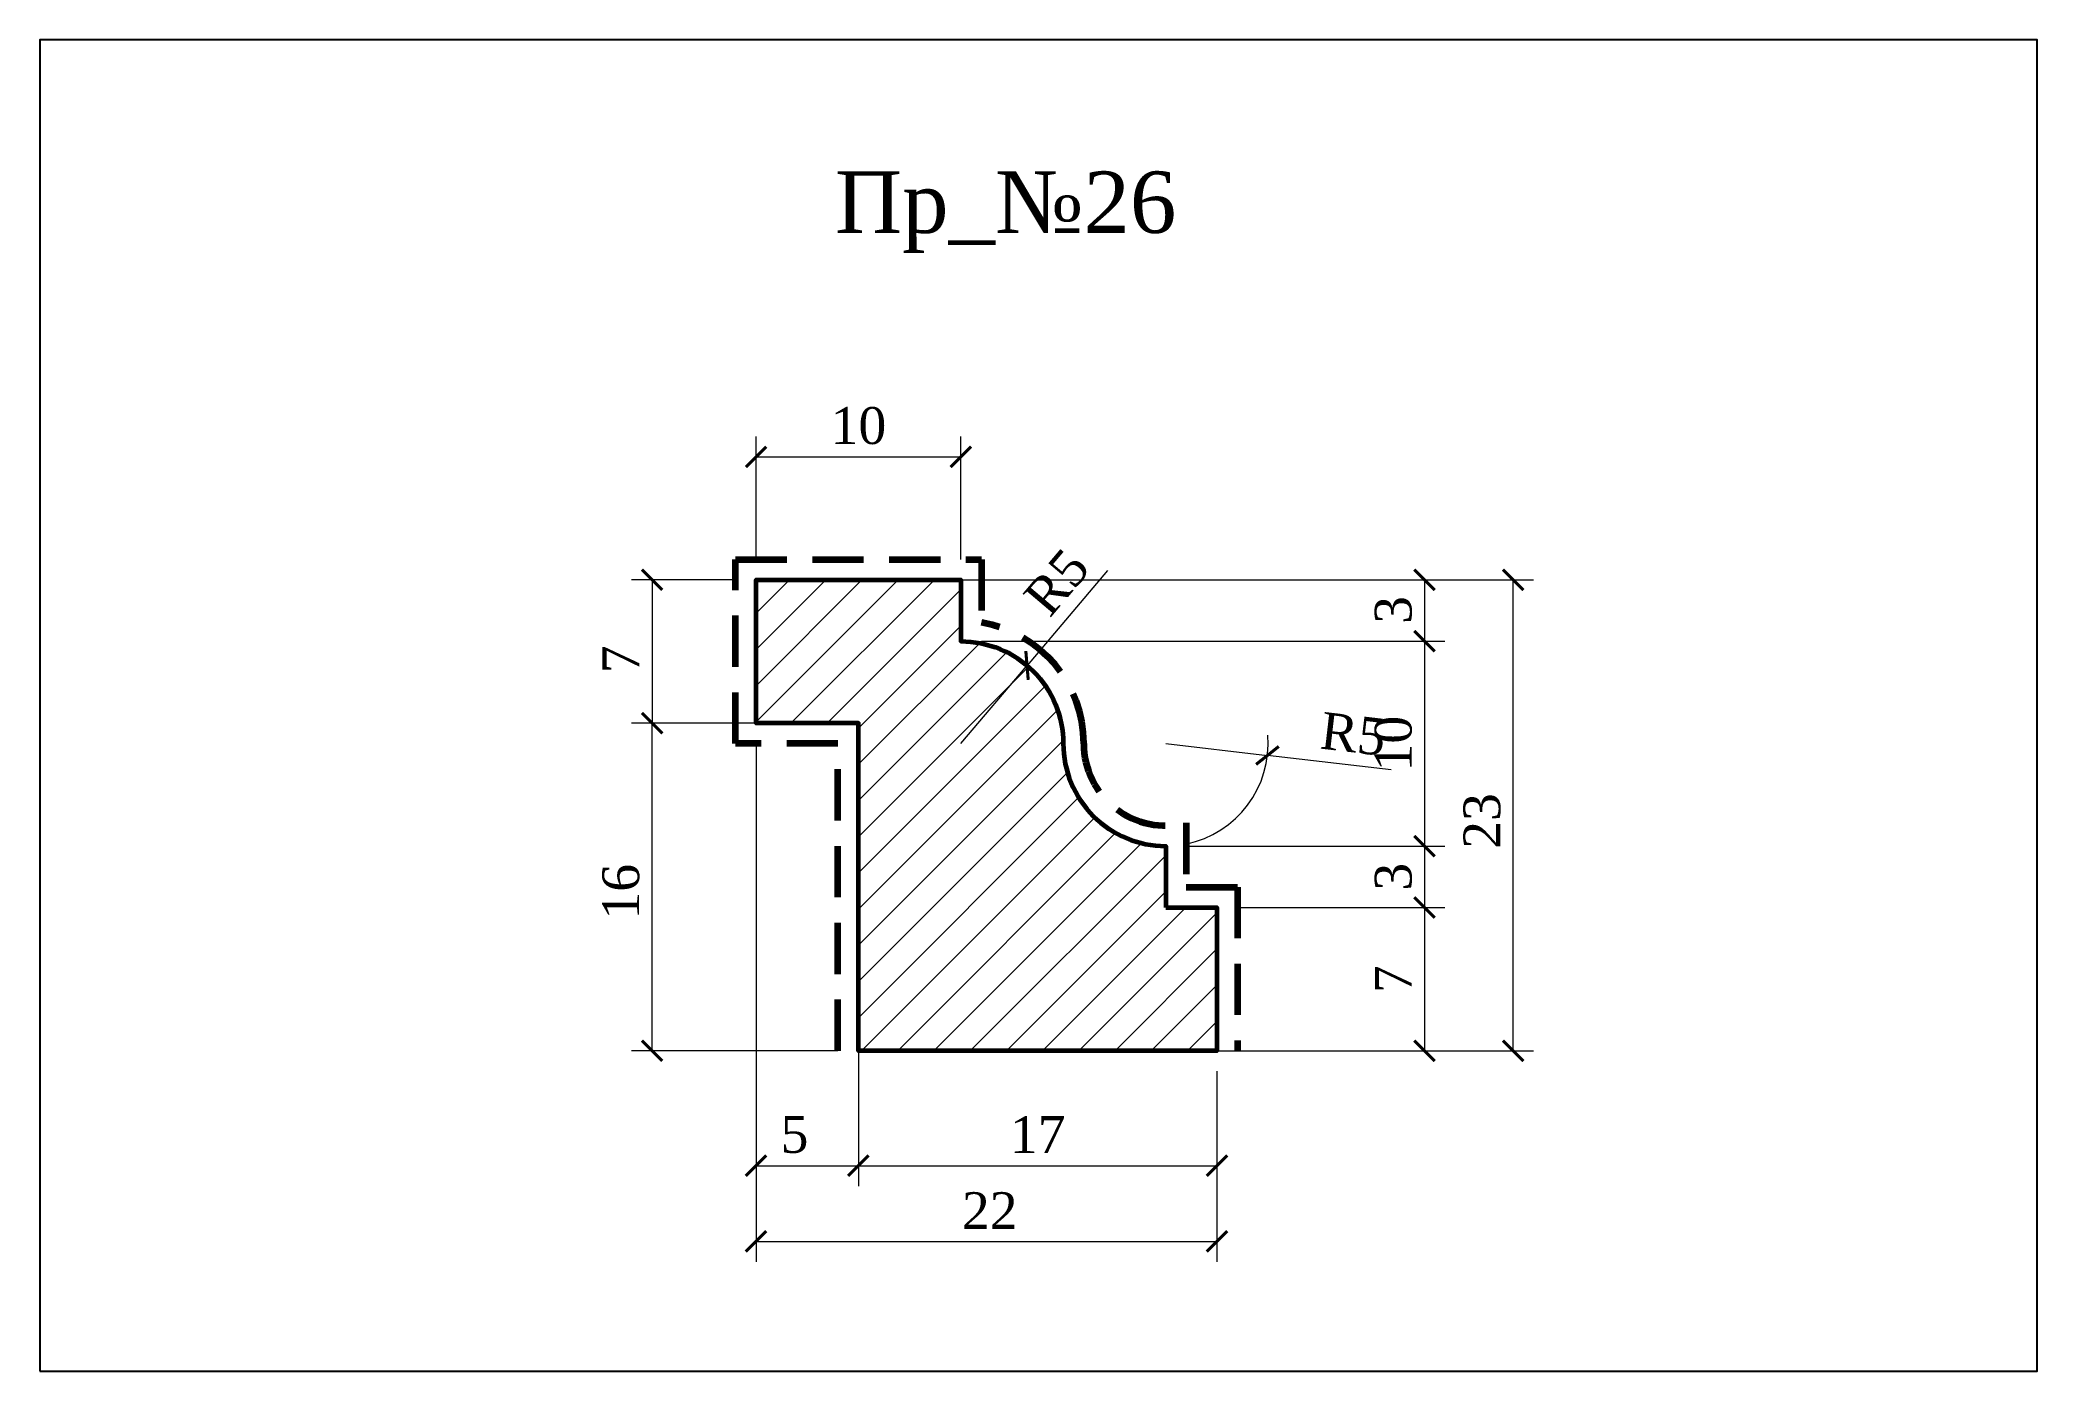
# Model space of a CAD drawing. Header units: millimetres. Extents: x 303506.7 to 303604.2, y -92741.1 to -92676.1.
import ezdxf

# ---------------------------------------------------------------- set-up
doc = ezdxf.new("R2010")
doc.units = ezdxf.units.MM
doc.header["$MEASUREMENT"] = 0
doc.linetypes.add('HIDDEN', pattern=[0.375, 0.25, -0.125])
doc.layers.add('Outside panel', color=7, linetype='Continuous', lineweight=18, true_color=0x7f5e57)
doc.layers.add('линия 15', color=7, linetype='Continuous', lineweight=15)
doc.layers.add('линия 50', color=1, linetype='Continuous', lineweight=211)
doc.layers.add('Слой1', color=7, linetype='Continuous')
doc.styles.add('ELECT', font='times.ttf')
doc.styles.get("Standard").update_dxf_attribs({"font": 'times.ttf'})
doc.dimstyles.new('M_1', dxfattribs={"dimtxt": 1.8, "dimasz": 1, "dimexe": 1, "dimexo": 1, "dimgap": 0.6, "dimtad": 1, "dimdec": 0, "dimdsep": 46, "dimtxsty": 'Standard', "dimblk": 'ARCHTICK', "dimcen": -5, "dimclrd": 7, "dimclre": 7, "dimclrt": 7, "dimadec": 0, "dimazin": 0, "dimtfac": 1, "dimtdec": 0, "dimtmove": 0, "dimatfit": 3, "dimfxl": 1, "dimtolj": 1, "dimtzin": 0, "dimlwd": 5, "dimlwe": 5, "dimarcsym": 0})

# ---------------------------------------------------------------- blocks, each defined once
blk = doc.blocks.new('_ArchTick')
at = {"color": 0, "linetype": 'ByBlock', "const_width": 0.15}
blk.add_lwpolyline([(-0.5, -0.5), (0.5, 0.5)], dxfattribs=at)
blk = doc.blocks.new('*D13')
at = {"layer": 'Defpoints', "color": 0, "ltscale": 1000, "transparency": 16777216}
for p in [(303541.68, -92702.414), (303578.644, -92702.414), (303546.68, -92725.414)]:
    blk.add_point(p, dxfattribs=at)
at = {"layer": 'линия 15', "color": 7, "lineweight": 5, "ltscale": 1000, "transparency": 16777216}
for p, q in [((303542.68, -92702.414), (303579.644, -92702.414)), ((303578.644, -92725.414), (303578.644, -92702.414)), ((303547.68, -92725.414), (303579.644, -92725.414))]:
    blk.add_line(p, q, dxfattribs=at)
for p, rotation in [((303578.644, -92702.414), 90), ((303578.644, -92725.414), 270)]:
    blk.add_blockref('_ArchTick', p, dxfattribs=dict(at, rotation=rotation))
at = {"layer": 'линия 15', "color": 7, "ltscale": 1000, "transparency": 16777216, "insert": (303577.128, -92714.191), "char_height": 1.8, "attachment_point": 5, "rotation": 90}
blk.add_mtext('\\A1;23', dxfattribs=at)
blk = doc.blocks.new('*D12')
at = {"layer": 'Defpoints', "color": 0, "ltscale": 1000, "transparency": 16777216}
for p in [(303541.68, -92709.414), (303564.18, -92725.414), (303564.18, -92734.717)]:
    blk.add_point(p, dxfattribs=at)
at = {"layer": 'линия 15', "color": 7, "lineweight": 5, "ltscale": 1000, "transparency": 16777216}
for p, q in [((303541.68, -92710.414), (303541.68, -92735.717)), ((303564.18, -92726.414), (303564.18, -92735.717)), ((303541.68, -92734.717), (303564.18, -92734.717))]:
    blk.add_line(p, q, dxfattribs=at)
at = {"layer": 'линия 15', "color": 7, "lineweight": 5, "ltscale": 1000, "transparency": 16777216, "rotation": 180}
blk.add_blockref('_ArchTick', (303541.68, -92734.717), dxfattribs=at)
at = {"layer": 'линия 15', "color": 7, "lineweight": 5, "ltscale": 1000, "transparency": 16777216}
blk.add_blockref('_ArchTick', (303564.18, -92734.717), dxfattribs=at)
at = {"layer": 'линия 15', "color": 7, "ltscale": 1000, "transparency": 16777216, "insert": (303553.089, -92733.217), "char_height": 1.8, "attachment_point": 5}
blk.add_mtext('\\A1;22', dxfattribs=at)
blk = doc.blocks.new('*D11')
at = {"layer": 'Defpoints', "color": 0, "ltscale": 1000, "transparency": 16777216}
for p in [(303536.602, -92709.414), (303546.68, -92709.414), (303546.68, -92725.414)]:
    blk.add_point(p, dxfattribs=at)
at = {"layer": 'линия 15', "color": 7, "lineweight": 5, "ltscale": 1000, "transparency": 16777216}
for p, q in [((303545.68, -92709.414), (303535.602, -92709.414)), ((303536.602, -92725.414), (303536.602, -92709.414)), ((303545.68, -92725.414), (303535.602, -92725.414))]:
    blk.add_line(p, q, dxfattribs=at)
for p, rotation in [((303536.602, -92709.414), 90), ((303536.602, -92725.414), 270)]:
    blk.add_blockref('_ArchTick', p, dxfattribs=dict(at, rotation=rotation))
at = {"layer": 'линия 15', "color": 7, "ltscale": 1000, "transparency": 16777216, "insert": (303535.087, -92717.644), "char_height": 1.8, "attachment_point": 5, "rotation": 90}
blk.add_mtext('\\A1;16', dxfattribs=at)
blk = doc.blocks.new('*D10')
at = {"layer": 'Defpoints', "color": 0, "ltscale": 1000, "transparency": 16777216}
for p in [(303546.68, -92709.414), (303564.18, -92725.414), (303564.18, -92731.022)]:
    blk.add_point(p, dxfattribs=at)
at = {"layer": 'линия 15', "color": 7, "lineweight": 5, "ltscale": 1000, "transparency": 16777216}
for p, q in [((303546.68, -92710.414), (303546.68, -92732.022)), ((303564.18, -92726.414), (303564.18, -92732.022)), ((303546.68, -92731.022), (303564.18, -92731.022))]:
    blk.add_line(p, q, dxfattribs=at)
at = {"layer": 'линия 15', "color": 7, "lineweight": 5, "ltscale": 1000, "transparency": 16777216, "rotation": 180}
blk.add_blockref('_ArchTick', (303546.68, -92731.022), dxfattribs=at)
at = {"layer": 'линия 15', "color": 7, "lineweight": 5, "ltscale": 1000, "transparency": 16777216}
blk.add_blockref('_ArchTick', (303564.18, -92731.022), dxfattribs=at)
at = {"layer": 'линия 15', "color": 7, "ltscale": 1000, "transparency": 16777216, "insert": (303555.43, -92729.504), "char_height": 1.8, "attachment_point": 5}
blk.add_mtext('\\A1;17', dxfattribs=at)
blk = doc.blocks.new('*D9')
at = {"layer": 'Defpoints', "color": 0, "ltscale": 1000, "transparency": 16777216}
for p in [(303541.68, -92709.414), (303546.68, -92709.414), (303546.68, -92731.022)]:
    blk.add_point(p, dxfattribs=at)
at = {"layer": 'линия 15', "color": 7, "lineweight": 5, "ltscale": 1000, "transparency": 16777216}
for p, q in [((303541.68, -92710.414), (303541.68, -92732.022)), ((303546.68, -92710.414), (303546.68, -92732.022)), ((303541.68, -92731.022), (303546.68, -92731.022))]:
    blk.add_line(p, q, dxfattribs=at)
at = {"layer": 'линия 15', "color": 7, "lineweight": 5, "ltscale": 1000, "transparency": 16777216, "rotation": 180}
blk.add_blockref('_ArchTick', (303541.68, -92731.022), dxfattribs=at)
at = {"layer": 'линия 15', "color": 7, "lineweight": 5, "ltscale": 1000, "transparency": 16777216}
blk.add_blockref('_ArchTick', (303546.68, -92731.022), dxfattribs=at)
at = {"layer": 'линия 15', "color": 7, "ltscale": 1000, "transparency": 16777216, "insert": (303543.559, -92729.507), "char_height": 1.8, "attachment_point": 5}
blk.add_mtext('\\A1;5', dxfattribs=at)
blk = doc.blocks.new('*D8')
at = {"layer": 'Defpoints', "color": 0, "ltscale": 1000, "transparency": 16777216}
for p in [(303551.68, -92696.41), (303541.68, -92702.414), (303551.68, -92702.414)]:
    blk.add_point(p, dxfattribs=at)
at = {"layer": 'линия 15', "color": 7, "lineweight": 5, "ltscale": 1000, "transparency": 16777216}
for p, q in [((303541.68, -92701.414), (303541.68, -92695.41)), ((303551.68, -92701.414), (303551.68, -92695.41)), ((303541.68, -92696.41), (303551.68, -92696.41))]:
    blk.add_line(p, q, dxfattribs=at)
at = {"layer": 'линия 15', "color": 7, "lineweight": 5, "ltscale": 1000, "transparency": 16777216, "rotation": 180}
blk.add_blockref('_ArchTick', (303541.68, -92696.41), dxfattribs=at)
at = {"layer": 'линия 15', "color": 7, "lineweight": 5, "ltscale": 1000, "transparency": 16777216}
blk.add_blockref('_ArchTick', (303551.68, -92696.41), dxfattribs=at)
at = {"layer": 'линия 15', "color": 7, "ltscale": 1000, "transparency": 16777216, "insert": (303546.68, -92694.895), "char_height": 1.8, "attachment_point": 5}
blk.add_mtext('\\A1;10', dxfattribs=at)
blk = doc.blocks.new('*D7')
at = {"layer": 'Defpoints', "color": 0, "ltscale": 1000, "transparency": 16777216}
for p in [(303541.68, -92702.414), (303536.602, -92709.414), (303541.68, -92709.414)]:
    blk.add_point(p, dxfattribs=at)
at = {"layer": 'линия 15', "color": 7, "lineweight": 5, "ltscale": 1000, "transparency": 16777216}
for p, q in [((303540.68, -92702.414), (303535.602, -92702.414)), ((303536.602, -92702.414), (303536.602, -92709.414)), ((303540.68, -92709.414), (303535.602, -92709.414))]:
    blk.add_line(p, q, dxfattribs=at)
for p, rotation in [((303536.602, -92702.414), 90), ((303536.602, -92709.414), 270)]:
    blk.add_blockref('_ArchTick', p, dxfattribs=dict(at, rotation=rotation))
at = {"layer": 'линия 15', "color": 7, "ltscale": 1000, "transparency": 16777216, "insert": (303535.084, -92706.294), "char_height": 1.8, "attachment_point": 5, "rotation": 90}
blk.add_mtext('\\A1;7', dxfattribs=at)
blk = doc.blocks.new('*D6')
at = {"layer": 'Defpoints', "color": 0, "ltscale": 1000, "transparency": 16777216}
for p in [(303564.18, -92718.414), (303564.18, -92725.414), (303574.314, -92725.414)]:
    blk.add_point(p, dxfattribs=at)
at = {"layer": 'линия 15', "color": 7, "lineweight": 5, "ltscale": 1000, "transparency": 16777216}
for p, q in [((303565.18, -92718.414), (303575.314, -92718.414)), ((303574.314, -92718.414), (303574.314, -92725.414)), ((303565.18, -92725.414), (303575.314, -92725.414))]:
    blk.add_line(p, q, dxfattribs=at)
for p, rotation in [((303574.314, -92718.414), 90), ((303574.314, -92725.414), 270)]:
    blk.add_blockref('_ArchTick', p, dxfattribs=dict(at, rotation=rotation))
at = {"layer": 'линия 15', "color": 7, "ltscale": 1000, "transparency": 16777216, "insert": (303572.796, -92721.914), "char_height": 1.8, "attachment_point": 5, "rotation": 90}
blk.add_mtext('\\A1;7', dxfattribs=at)
blk = doc.blocks.new('*D5')
at = {"layer": 'Defpoints', "color": 0, "ltscale": 1000, "transparency": 16777216}
for p in [(303561.68, -92715.414), (303564.18, -92718.414), (303574.314, -92718.414)]:
    blk.add_point(p, dxfattribs=at)
at = {"layer": 'линия 15', "color": 7, "lineweight": 5, "ltscale": 1000, "transparency": 16777216}
for p, q in [((303562.68, -92715.414), (303575.314, -92715.414)), ((303574.314, -92715.414), (303574.314, -92718.414)), ((303565.18, -92718.414), (303575.314, -92718.414))]:
    blk.add_line(p, q, dxfattribs=at)
for p, rotation in [((303574.314, -92715.414), 90), ((303574.314, -92718.414), 270)]:
    blk.add_blockref('_ArchTick', p, dxfattribs=dict(at, rotation=rotation))
at = {"layer": 'линия 15', "color": 7, "ltscale": 1000, "transparency": 16777216, "insert": (303572.799, -92716.914), "char_height": 1.8, "attachment_point": 5, "rotation": 90}
blk.add_mtext('\\A1;3', dxfattribs=at)
blk = doc.blocks.new('*D4')
at = {"layer": 'Defpoints', "color": 0, "ltscale": 1000, "transparency": 16777216}
for p in [(303551.68, -92705.414), (303561.68, -92715.414), (303574.314, -92715.414)]:
    blk.add_point(p, dxfattribs=at)
at = {"layer": 'линия 15', "color": 7, "lineweight": 5, "ltscale": 1000, "transparency": 16777216}
for p, q in [((303552.68, -92705.414), (303575.314, -92705.414)), ((303574.314, -92705.414), (303574.314, -92715.414)), ((303562.68, -92715.414), (303575.314, -92715.414))]:
    blk.add_line(p, q, dxfattribs=at)
for p, rotation in [((303574.314, -92705.414), 90), ((303574.314, -92715.414), 270)]:
    blk.add_blockref('_ArchTick', p, dxfattribs=dict(at, rotation=rotation))
at = {"layer": 'линия 15', "color": 7, "ltscale": 1000, "transparency": 16777216, "insert": (303572.799, -92710.414), "char_height": 1.8, "attachment_point": 5, "rotation": 90}
blk.add_mtext('\\A1;10', dxfattribs=at)
blk = doc.blocks.new('*D3')
at = {"layer": 'Defpoints', "color": 0, "ltscale": 1000, "transparency": 16777216}
for p in [(303551.68, -92702.414), (303551.68, -92705.414), (303574.314, -92705.414)]:
    blk.add_point(p, dxfattribs=at)
at = {"layer": 'линия 15', "color": 7, "lineweight": 5, "ltscale": 1000, "transparency": 16777216}
for p, q in [((303552.68, -92702.414), (303575.314, -92702.414)), ((303574.314, -92702.414), (303574.314, -92705.414)), ((303552.68, -92705.414), (303575.314, -92705.414))]:
    blk.add_line(p, q, dxfattribs=at)
for p, rotation in [((303574.314, -92702.414), 90), ((303574.314, -92705.414), 270)]:
    blk.add_blockref('_ArchTick', p, dxfattribs=dict(at, rotation=rotation))
at = {"layer": 'линия 15', "color": 7, "ltscale": 1000, "transparency": 16777216, "insert": (303572.799, -92703.887), "char_height": 1.8, "attachment_point": 5, "rotation": 90}
blk.add_mtext('\\A1;3', dxfattribs=at)
blk = doc.blocks.new('*D2')
at = {"layer": 'Defpoints', "color": 0, "ltscale": 1000, "transparency": 16777216}
for p in [(303561.68, -92710.414), (303566.646, -92710.99)]:
    blk.add_point(p, dxfattribs=at)
at = {"layer": 'линия 15', "color": 7, "lineweight": 5, "ltscale": 1000, "transparency": 16777216}
for p in [(303561.68, -92710.414), (303572.687, -92711.69)]:
    blk.add_line(p, (303566.646, -92710.99), dxfattribs=at)
blk.add_arc((303561.68, -92710.414), 5, 281.45916, 4.84301, dxfattribs=at)
at = {"layer": 'линия 15', "color": 7, "lineweight": 5, "ltscale": 1000, "transparency": 16777216, "rotation": 173.3838524963463}
blk.add_blockref('_ArchTick', (303566.646, -92710.99), dxfattribs=at)
at = {"layer": 'линия 15', "color": 7, "ltscale": 1000, "transparency": 16777216, "insert": (303570.835, -92709.95), "char_height": 1.8, "attachment_point": 5, "rotation": 353.38385}
blk.add_mtext('\\A1;R5', dxfattribs=at)
blk = doc.blocks.new('*D1')
at = {"layer": 'Defpoints', "color": 0, "ltscale": 1000, "transparency": 16777216}
for p in [(303554.91, -92706.597), (303551.68, -92710.414)]:
    blk.add_point(p, dxfattribs=at)
at = {"layer": 'линия 15', "color": 7, "lineweight": 5, "ltscale": 1000, "transparency": 16777216}
for p in [(303558.839, -92701.956), (303551.68, -92710.414)]:
    blk.add_line(p, (303554.91, -92706.597), dxfattribs=at)
at = {"layer": 'линия 15', "color": 7, "lineweight": 5, "ltscale": 1000, "transparency": 16777216, "rotation": 229.7548937632533}
blk.add_blockref('_ArchTick', (303554.91, -92706.597), dxfattribs=at)
at = {"layer": 'линия 15', "color": 7, "ltscale": 1000, "transparency": 16777216, "insert": (303556.364, -92702.534), "char_height": 1.8, "attachment_point": 5, "rotation": 49.75489}
blk.add_mtext('\\A1;R5', dxfattribs=at)

msp = doc.modelspace()

# ---------------------------------------------------------------- hatches: boundary and pattern name
at = {"layer": 'Outside panel', "ltscale": 1000}
h = msp.add_hatch(dxfattribs=at)
h.set_pattern_fill('ANSI31', color=256, scale=10)
h.set_pattern_definition([(45, (-3576.1282, -57.2705), (-0.8838834765, 0.8838834765), [])])
h.paths.add_polyline_path([(303551.68, -92702.414), (303541.68, -92702.414), (303541.68, -92709.414), (303546.68, -92709.414), (303546.68, -92725.414), (303564.18, -92725.414), (303564.18, -92718.414), (303561.68, -92718.414), (303561.68, -92715.414, -0.414214), (303556.68, -92710.414, 0.414214), (303551.68, -92705.414)])

# ---------------------------------------------------------------- linework, layer by layer
at = {"color": 6, "ltscale": 1000}
msp.add_lwpolyline([(303506.72, -92741.051), (303604.22, -92741.051), (303604.22, -92676.051), (303506.72, -92676.051)], close=True, dxfattribs=at)
at = {"layer": 'линия 50', "color": 1, "linetype": 'HIDDEN', "ltscale": 10, "true_color": 0xff0909}
msp.add_lwpolyline([(303545.68, -92725.414), (303545.68, -92710.414), (303540.68, -92710.414), (303540.68, -92701.414), (303552.68, -92701.414), (303552.68, -92704.497, -0.365977), (303557.68, -92710.414, 0.490314), (303562.68, -92714.286), (303562.68, -92717.414), (303565.18, -92717.414), (303565.18, -92725.414)], format="xyb", dxfattribs=at)
at = {"layer": 'Слой1', "linetype": 'Continuous', "lineweight": 60}
msp.add_lwpolyline([(303561.68, -92718.414), (303564.18, -92718.414), (303564.18, -92725.414), (303546.68, -92725.414), (303546.68, -92709.414), (303541.68, -92709.414), (303541.68, -92702.414), (303551.68, -92702.414), (303551.68, -92705.414, -0.414214), (303556.68, -92710.414, 0.414214), (303561.68, -92715.414), (303561.68, -92718.414)], format="xyb", dxfattribs=at)

# ---------------------------------------------------------------- texts
at = {"color": 5, "ltscale": 1000, "style": 'ELECT'}
msp.add_text('Пр_№26', height=3, dxfattribs=at).set_placement((303545.542, -92685.473))

# ---------------------------------------------------------------- dimensions: what is measured, and where the dimension line sits
at = {"layer": 'линия 15', "color": 7, "ltscale": 1000}
for base, p1, p2, picture, middle in [((303551.68, -92696.41), (303541.68, -92702.414), (303551.68, -92702.414), '*D8', (303546.68, -92696.41)), ((303564.17964, -92734.7173), (303541.67965, -92709.41351), (303564.17964, -92725.41359), '*D12', (303553.08856, -92734.7173)), ((303546.68, -92731.022), (303541.68, -92709.414), (303546.68, -92709.414), '*D9', (303543.559, -92731.022))]:
    dim = msp.add_linear_dim(base=base, p1=p1, p2=p2, dimstyle='M_1', dxfattribs=at)
    dim.commit()
    dim.dimension.update_dxf_attribs({"geometry": picture, "text_midpoint": middle, "dimtype": 128})
for center, mpoint, picture, middle in [((303551.68, -92710.414), (303554.91, -92706.597), '*D1', (303556.364, -92702.534)), ((303561.68, -92710.414), (303566.646, -92710.99), '*D2', (303570.835, -92709.95))]:
    dim = msp.add_radius_dim(center=center, mpoint=mpoint, dimstyle='M_1', dxfattribs=at)
    dim.commit()
    dim.dimension.update_dxf_attribs({"geometry": picture, "text_midpoint": middle})
for base, p1, p2, picture, middle in [((303536.602, -92709.414), (303541.68, -92702.414), (303541.68, -92709.414), '*D7', (303536.602, -92706.294)), ((303578.644, -92702.414), (303546.68, -92725.414), (303541.68, -92702.414), '*D13', (303578.644, -92714.191)), ((303574.314, -92705.414), (303551.68, -92702.414), (303551.68, -92705.414), '*D3', (303574.314, -92703.887)), ((303536.602, -92709.414), (303546.68, -92725.414), (303546.68, -92709.414), '*D11', (303536.602, -92717.644))]:
    dim = msp.add_linear_dim(base=base, p1=p1, p2=p2, angle=90, dimstyle='M_1', dxfattribs=at)
    dim.commit()
    dim.dimension.update_dxf_attribs({"geometry": picture, "text_midpoint": middle, "dimtype": 128})
for base, p1, p2, picture, middle in [((303574.314, -92715.414), (303551.68, -92705.414), (303561.68, -92715.414), '*D4', (303572.799, -92710.414)), ((303574.314, -92718.414), (303561.68, -92715.414), (303564.18, -92718.414), '*D5', (303572.799, -92716.914)), ((303574.314, -92725.414), (303564.18, -92718.414), (303564.18, -92725.414), '*D6', (303572.796, -92721.914))]:
    dim = msp.add_linear_dim(base=base, p1=p1, p2=p2, angle=90, dimstyle='M_1', dxfattribs=at)
    dim.commit()
    dim.dimension.update_dxf_attribs({"geometry": picture, "text_midpoint": middle})
dim = msp.add_linear_dim(base=(303564.17964, -92731.0223), p1=(303546.67965, -92709.41351), p2=(303564.17964, -92725.41359), dimstyle='M_1', dxfattribs=at)
dim.commit()
dim.dimension.update_dxf_attribs({"geometry": '*D10', "text_midpoint": (303555.42965, -92729.50413)})

doc.saveas('drawing.dxf')
